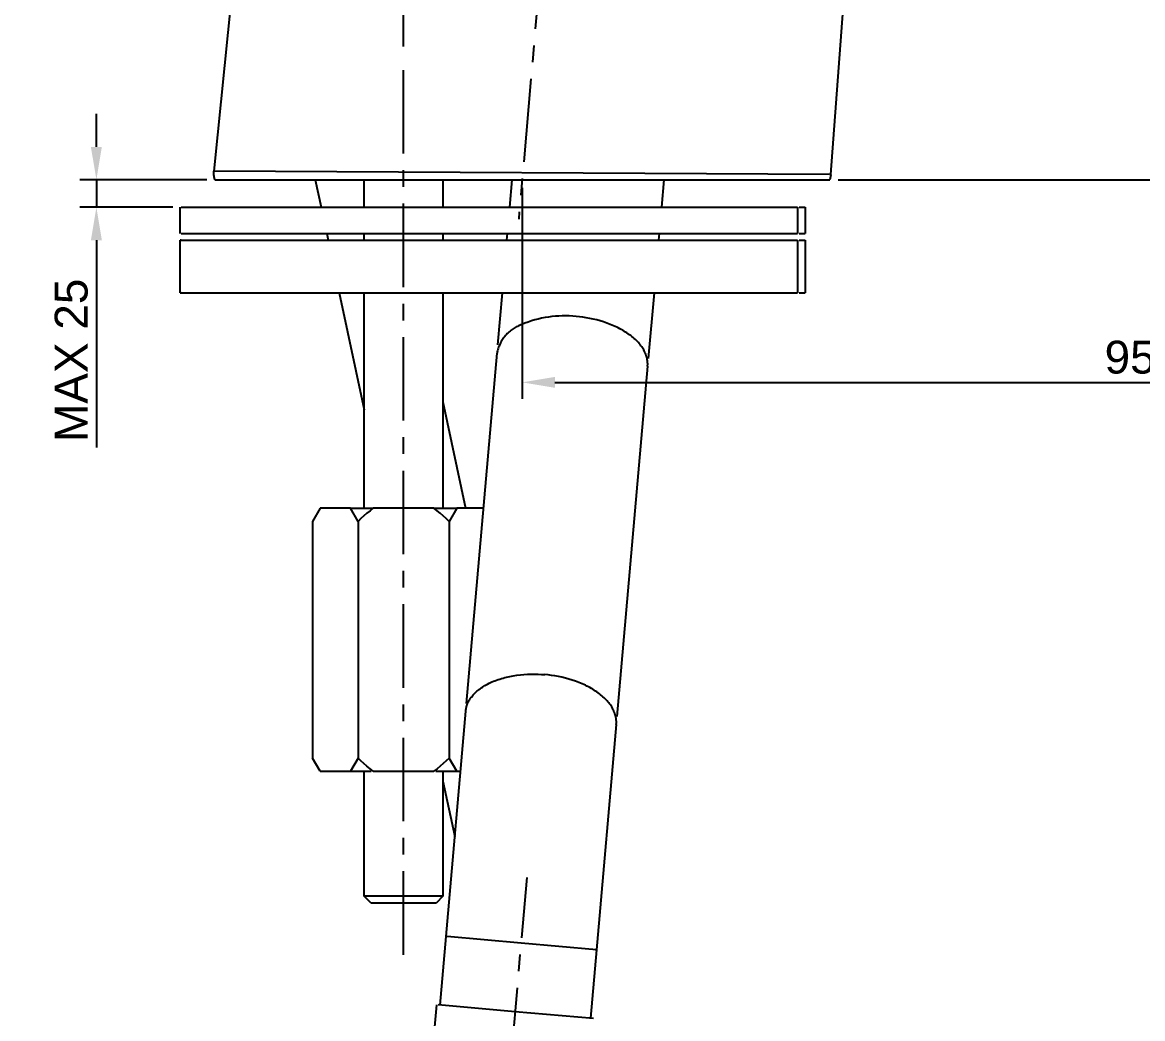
# Model space of a CAD drawing. Header units: millimetres. Extents: x 601 to 1195, y -13 to 407.
# Drawn here: x 732.8 to 818, y 61.7 to 137.5 of the extents above; entities that cross this region are included whole.
import ezdxf

# ---------------------------------------------------------------- set-up
doc = ezdxf.new("R2010")
doc.units = ezdxf.units.MM
doc.header["$LTSCALE"] = 0.1
doc.linetypes.add('CENTERX2', pattern=[101.6, 63.5, -12.7, 12.7, -12.7])
for name, color, linetype in [('CENTER', 1, 'CENTERX2'), ('DIM', 3, 'Continuous'), ('MAKE2D ______', 7, 'Continuous'), ('MAKE2D ______ - TANGENT', 7, 'Continuous')]:
    doc.layers.add(name, color=color, linetype=linetype)
doc.styles.get("Standard").update_dxf_attribs({"font": 'arial.ttf'})
doc.dimstyles.new('ISO-25', dxfattribs={"dimtxt": 2.5, "dimasz": 2.5, "dimexe": 1.25, "dimexo": 0.625, "dimtad": 1, "dimdec": 1, "dimdsep": 46, "dimtxsty": 'Standard', "dimcen": 2.5, "dimadec": 0, "dimazin": 2, "dimtfac": 1, "dimtdec": 1, "dimtmove": 0, "dimatfit": 3, "dimfxl": 1, "dimarcsym": 0})

# ---------------------------------------------------------------- blocks, each defined once
blk = doc.blocks.new('*D4')
at = {"layer": 'Defpoints', "color": 0, "transparency": 16777216}
for p in [(860.564, 190.6), (864.717, 177.818), (798.719, 143.091), (761.766, 135.023), (761.766, 66.558)]:
    blk.add_point(p, dxfattribs=at)
at = {"layer": 'DIM', "color": 0, "lineweight": -2, "transparency": 16777216}
for p, q in [((864.91, 177.223), (871.394, 157.268)), ((761.766, 135.648), (761.766, 142.404))]:
    blk.add_line(p, q, dxfattribs=at)
blk.add_arc((761.766, 494.668), 353.514, 270.40519, 287.59481, dxfattribs=at)
at = {"layer": 'DIM', "color": 0, "transparency": 16777216}
for points in [[(868.5, 158.089), (868.755, 157.296), (871.008, 158.456)], [(764.268, 140.746), (764.265, 141.58), (761.766, 141.154)]]:
    blk.add_solid(points, dxfattribs=at)
at = {"layer": 'DIM', "color": 0, "transparency": 16777216, "insert": (816.771, 147.385), "char_height": 2.5, "attachment_point": 5, "rotation": 9}
blk.add_mtext('18°', dxfattribs=at)
blk = doc.blocks.new('*D5')
at = {"layer": 'Defpoints', "color": 0, "transparency": 16777216}
for p in [(866.248, 173.105), (883.522, 173.105), (794.214, 125.523)]:
    blk.add_point(p, dxfattribs=at)
at = {"layer": 'DIM', "color": 0, "lineweight": -2, "transparency": 16777216}
for p, q in [((866.873, 173.105), (884.772, 173.105)), ((883.522, 128.023), (883.522, 170.605)), ((794.839, 125.523), (884.772, 125.523))]:
    blk.add_line(p, q, dxfattribs=at)
at = {"layer": 'DIM', "color": 0, "transparency": 16777216}
for points in [[(883.105, 170.605), (883.939, 170.605), (883.522, 173.105)], [(883.105, 128.023), (883.939, 128.023), (883.522, 125.523)]]:
    blk.add_solid(points, dxfattribs=at)
at = {"layer": 'DIM', "color": 0, "transparency": 16777216, "insert": (881.621, 149.314), "char_height": 2.5, "attachment_point": 5, "rotation": 90}
blk.add_mtext('47.6', dxfattribs=at)
blk = doc.blocks.new('*D6')
at = {"layer": 'Defpoints', "color": 0, "transparency": 16777216}
for p in [(866.248, 173.105), (770.79, 125.523), (866.248, 110.106)]:
    blk.add_point(p, dxfattribs=at)
at = {"layer": 'DIM', "color": 0, "lineweight": -2, "transparency": 16777216}
for p, q in [((866.248, 172.48), (866.248, 108.856)), ((770.79, 124.898), (770.79, 108.856)), ((773.29, 110.106), (863.748, 110.106))]:
    blk.add_line(p, q, dxfattribs=at)
at = {"layer": 'DIM', "color": 0, "transparency": 16777216}
for points in [[(773.29, 110.522), (773.29, 109.689), (770.79, 110.106)], [(863.748, 110.522), (863.748, 109.689), (866.248, 110.106)]]:
    blk.add_solid(points, dxfattribs=at)
at = {"layer": 'DIM', "color": 0, "transparency": 16777216, "insert": (818.519, 112.007), "char_height": 2.5, "attachment_point": 5}
blk.add_mtext('95.5', dxfattribs=at)
blk = doc.blocks.new('*D7')
at = {"layer": 'Defpoints', "color": 0, "transparency": 16777216}
for p in [(747.409, 125.523), (738.385, 123.423), (744.834, 123.423)]:
    blk.add_point(p, dxfattribs=at)
at = {"layer": 'DIM', "color": 0, "lineweight": -2, "transparency": 16777216}
for p, q in [((738.385, 128.023), (738.385, 130.523)), ((746.784, 125.523), (737.135, 125.523)), ((738.385, 125.523), (738.385, 123.423)), ((744.209, 123.423), (737.135, 123.423)), ((738.385, 120.923), (738.385, 105.148))]:
    blk.add_line(p, q, dxfattribs=at)
at = {"layer": 'DIM', "color": 0, "transparency": 16777216}
for points in [[(737.968, 128.023), (738.802, 128.023), (738.385, 125.523)], [(737.968, 120.923), (738.802, 120.923), (738.385, 123.423)]]:
    blk.add_solid(points, dxfattribs=at)
at = {"layer": 'DIM', "color": 0, "transparency": 16777216, "insert": (736.483, 111.785), "char_height": 2.5, "attachment_point": 5, "rotation": 90}
blk.add_mtext('MAX 25', dxfattribs=at)

msp = doc.modelspace()

# ---------------------------------------------------------------- linework, layer by layer
for p, q in [((755.043, 125.523), (755.489, 123.423)), ((755.914, 121.423), (756.021, 120.923)), ((756.871, 116.923), (758.766, 108.004)), ((764.766, 108.635), (766.491, 100.523)), ((764.766, 79.777), (765.665, 75.549))]:
    msp.add_line(p, q)
at = {"color": 7, "linetype": 'Continuous'}
msp.add_line((759.266, 70.523), (764.266, 70.523), dxfattribs=at)
at = {"layer": 'CENTER'}
for p, q in [((781.202, 244.539), (770.527, 122.523)), ((761.766, 66.558), (761.766, 135.023)), ((767.221, 27.361), (771.164, 72.426))]:
    msp.add_line(p, q, dxfattribs=at)
at = {"layer": 'MAKE2D ______'}
for p, q in [((749.678, 149.46), (747.33, 126.169)), ((794.296, 125.908), (795.978, 148.531)), ((747.323, 126.018), (747.324, 126.069)), ((747.324, 125.968), (747.323, 126.018)), ((747.324, 126.069), (747.326, 126.119)), ((747.327, 125.917), (747.324, 125.968)), ((747.326, 126.119), (747.33, 126.169)), ((747.332, 125.867), (747.327, 125.917)), ((747.338, 125.817), (747.332, 125.867)), ((747.345, 125.767), (747.338, 125.817)), ((747.355, 125.717), (747.345, 125.767)), ((747.366, 125.668), (747.355, 125.717)), ((747.379, 125.619), (747.366, 125.668)), ((747.393, 125.57), (747.379, 125.619)), ((747.409, 125.523), (747.393, 125.57)), ((747.409, 125.523), (794.214, 125.523)), ((758.766, 123.423), (758.766, 125.523)), ((764.766, 125.523), (764.766, 123.423)), ((769.853, 123.423), (770.037, 125.523)), ((781.581, 125.523), (781.397, 123.423)), ((794.295, 125.899), (794.214, 125.523)), ((744.766, 121.423), (744.766, 123.423)), ((744.834, 123.423), (791.75, 123.423)), ((791.886, 123.423), (792.322, 123.423)), ((792.333, 123.423), (792.333, 121.423)), ((744.834, 121.423), (791.75, 121.423)), ((758.766, 120.923), (758.766, 121.423)), ((764.766, 121.423), (764.766, 120.923)), ((769.635, 120.923), (769.678, 121.423)), ((781.222, 121.423), (781.179, 120.923)), ((791.886, 121.423), (792.322, 121.423)), ((744.834, 120.923), (744.766, 120.923)), ((744.766, 120.923), (744.766, 120.923)), ((744.766, 120.923), (761.767, 120.923)), ((744.766, 116.923), (744.766, 120.923)), ((761.767, 120.923), (791.75, 120.923)), ((791.886, 120.923), (792.322, 120.923)), ((792.333, 120.923), (792.333, 116.923)), ((744.834, 116.923), (744.766, 116.923)), ((744.766, 116.923), (744.766, 116.923)), ((744.766, 116.923), (744.767, 116.923)), ((744.767, 116.923), (791.75, 116.923)), ((758.766, 100.523), (758.766, 116.923)), ((764.766, 116.923), (764.766, 100.523)), ((768.939, 112.967), (769.285, 116.923)), ((780.829, 116.923), (780.392, 111.928)), ((791.886, 116.923), (792.322, 116.923)), ((766.552, 85.686), (768.883, 112.332)), ((780.339, 111.33), (778.008, 84.684)), ((755.417, 100.523), (754.838, 99.523)), ((757.724, 100.523), (755.417, 100.523)), ((758.302, 99.523), (757.724, 100.523)), ((757.724, 100.523), (759.459, 100.523)), ((758.746, 99.945), (758.52, 99.737)), ((758.977, 100.145), (758.746, 99.945)), ((759.215, 100.338), (758.977, 100.145)), ((759.459, 100.523), (759.215, 100.338)), ((764.073, 100.523), (759.459, 100.523)), ((764.317, 100.338), (764.073, 100.523)), ((764.073, 100.523), (765.809, 100.523)), ((764.555, 100.145), (764.317, 100.338)), ((764.787, 99.945), (764.555, 100.145)), ((765.012, 99.737), (764.787, 99.945)), ((765.809, 100.523), (765.23, 99.523)), ((767.85, 100.523), (765.809, 100.523)), ((754.838, 99.523), (754.838, 81.523)), ((758.52, 99.737), (758.302, 99.523)), ((758.302, 99.523), (758.302, 81.523)), ((765.23, 99.523), (765.012, 99.737)), ((765.23, 99.523), (765.23, 81.523)), ((765, 67.947), (766.499, 85.088)), ((777.956, 84.086), (776.456, 66.944)), ((755.417, 80.523), (754.838, 81.523)), ((758.302, 81.523), (757.724, 80.523)), ((758.521, 81.308), (758.302, 81.523)), ((758.746, 81.1), (758.521, 81.308)), ((758.977, 80.9), (758.746, 81.1)), ((764.787, 81.1), (764.555, 80.9)), ((765.012, 81.308), (764.787, 81.1)), ((765.23, 81.523), (765.012, 81.308)), ((765.809, 80.523), (765.23, 81.523)), ((755.417, 80.523), (757.724, 80.523)), ((757.724, 80.523), (759.304, 80.523)), ((758.766, 71.023), (758.766, 80.523)), ((759.215, 80.708), (758.977, 80.9)), ((759.459, 80.523), (759.215, 80.708)), ((759.459, 80.523), (764.073, 80.523)), ((764.317, 80.708), (764.073, 80.523)), ((764.229, 80.523), (765.809, 80.523)), ((764.555, 80.9), (764.317, 80.708)), ((764.766, 80.523), (764.766, 71.023)), ((765.809, 80.523), (766.1, 80.523)), ((761.766, 71.023), (758.766, 71.023)), ((759.266, 70.523), (758.766, 71.023)), ((764.766, 71.023), (761.766, 71.023)), ((764.766, 71.023), (764.266, 70.523)), ((759.266, 70.523), (761.766, 70.523)), ((761.766, 70.523), (764.266, 70.523)), ((764.543, 62.729), (765, 67.947)), ((776.456, 66.944), (776, 61.727)), ((763.995, 59.325), (764.294, 62.751)), ((770.271, 62.228), (764.394, 62.742)), ((776.233, 61.706), (770.271, 62.228))]:
    msp.add_line(p, q, dxfattribs=at)
at = {"layer": 'MAKE2D ______ - TANGENT'}
for p, q in [((794.179, 125.909), (747.33, 126.169)), ((791.75, 123.423), (791.75, 121.423)), ((791.75, 120.923), (791.75, 116.923)), ((773.056, 115.109), (772.793, 115.075)), ((773.32, 115.135), (773.056, 115.109)), ((773.584, 115.153), (773.32, 115.135)), ((773.849, 115.162), (773.584, 115.153)), ((774.113, 115.163), (773.849, 115.162)), ((774.376, 115.156), (774.113, 115.163)), ((774.638, 115.14), (774.376, 115.156)), ((774.899, 115.116), (774.638, 115.14)), ((775.154, 115.091), (774.899, 115.116)), ((770.263, 114.28), (770.182, 114.232)), ((770.344, 114.326), (770.263, 114.28)), ((770.427, 114.368), (770.344, 114.326)), ((770.51, 114.408), (770.427, 114.368)), ((770.595, 114.444), (770.51, 114.408)), ((770.679, 114.478), (770.595, 114.444)), ((770.764, 114.508), (770.679, 114.478)), ((771.007, 114.606), (770.764, 114.508)), ((771.253, 114.697), (771.007, 114.606)), ((771.503, 114.779), (771.253, 114.697)), ((771.756, 114.855), (771.503, 114.779)), ((772.012, 114.922), (771.756, 114.855)), ((772.271, 114.981), (772.012, 114.922)), ((772.531, 115.032), (772.271, 114.981)), ((772.793, 115.075), (772.531, 115.032)), ((775.412, 115.058), (775.154, 115.091)), ((775.673, 115.018), (775.412, 115.058)), ((775.936, 114.97), (775.673, 115.018)), ((776.2, 114.915), (775.936, 114.97)), ((776.464, 114.852), (776.2, 114.915)), ((776.726, 114.78), (776.464, 114.852)), ((776.987, 114.701), (776.726, 114.78)), ((777.244, 114.614), (776.987, 114.701)), ((777.497, 114.519), (777.244, 114.614)), ((777.745, 114.417), (777.497, 114.519)), ((777.866, 114.363), (777.745, 114.417)), ((777.986, 114.307), (777.866, 114.363)), ((778.104, 114.249), (777.986, 114.307)), ((778.22, 114.19), (778.104, 114.249)), ((769.352, 113.446), (769.298, 113.367)), ((769.408, 113.524), (769.352, 113.446)), ((769.468, 113.6), (769.408, 113.524)), ((769.53, 113.674), (769.468, 113.6)), ((769.594, 113.746), (769.53, 113.674)), ((769.66, 113.816), (769.594, 113.746)), ((769.729, 113.883), (769.66, 113.816)), ((769.8, 113.948), (769.729, 113.883)), ((769.873, 114.01), (769.8, 113.948)), ((769.948, 114.07), (769.873, 114.01)), ((770.024, 114.127), (769.948, 114.07)), ((770.103, 114.181), (770.024, 114.127)), ((770.182, 114.232), (770.103, 114.181)), ((778.333, 114.128), (778.22, 114.19)), ((778.445, 114.066), (778.333, 114.128)), ((778.554, 114.001), (778.445, 114.066)), ((778.66, 113.936), (778.554, 114.001)), ((778.764, 113.868), (778.66, 113.936)), ((778.865, 113.8), (778.764, 113.868)), ((778.963, 113.73), (778.865, 113.8)), ((779.058, 113.659), (778.963, 113.73)), ((779.15, 113.586), (779.058, 113.659)), ((779.239, 113.513), (779.15, 113.586)), ((779.325, 113.438), (779.239, 113.513)), ((779.408, 113.363), (779.325, 113.438)), ((768.946, 112.598), (768.922, 112.509)), ((768.973, 112.686), (768.946, 112.598)), ((769.003, 112.774), (768.973, 112.686)), ((769.036, 112.861), (769.003, 112.774)), ((769.072, 112.948), (769.036, 112.861)), ((769.111, 113.034), (769.072, 112.948)), ((769.154, 113.119), (769.111, 113.034)), ((769.199, 113.203), (769.154, 113.119)), ((769.247, 113.286), (769.199, 113.203)), ((769.298, 113.367), (769.247, 113.286)), ((779.487, 113.286), (779.408, 113.363)), ((779.563, 113.209), (779.487, 113.286)), ((779.635, 113.132), (779.563, 113.209)), ((779.704, 113.053), (779.635, 113.132)), ((779.77, 112.974), (779.704, 113.053)), ((779.831, 112.895), (779.77, 112.974)), ((779.89, 112.815), (779.831, 112.895)), ((779.944, 112.735), (779.89, 112.815)), ((779.995, 112.655), (779.944, 112.735)), ((780.043, 112.574), (779.995, 112.655)), ((780.087, 112.494), (780.043, 112.574)), ((768.901, 112.42), (768.883, 112.332)), ((768.922, 112.509), (768.901, 112.42)), ((780.107, 112.454), (780.087, 112.494)), ((780.127, 112.414), (780.107, 112.454)), ((780.146, 112.373), (780.127, 112.414)), ((780.164, 112.333), (780.146, 112.373)), ((780.181, 112.293), (780.164, 112.333)), ((780.197, 112.253), (780.181, 112.293)), ((780.213, 112.213), (780.197, 112.253)), ((780.227, 112.173), (780.213, 112.213)), ((780.241, 112.133), (780.227, 112.173)), ((780.253, 112.094), (780.241, 112.133)), ((780.265, 112.054), (780.253, 112.094)), ((780.276, 112.015), (780.265, 112.054)), ((780.287, 111.975), (780.276, 112.015)), ((780.296, 111.936), (780.287, 111.975)), ((780.304, 111.897), (780.296, 111.936)), ((780.312, 111.858), (780.304, 111.897)), ((780.319, 111.819), (780.312, 111.858)), ((780.325, 111.78), (780.319, 111.819)), ((780.331, 111.742), (780.325, 111.78)), ((780.335, 111.703), (780.331, 111.742)), ((780.339, 111.665), (780.335, 111.703)), ((780.342, 111.627), (780.339, 111.665)), ((780.339, 111.33), (780.342, 111.366)), ((780.344, 111.589), (780.342, 111.627)), ((780.342, 111.366), (780.344, 111.403)), ((780.346, 111.551), (780.344, 111.589)), ((780.344, 111.403), (780.346, 111.44)), ((780.346, 111.514), (780.346, 111.551)), ((780.346, 111.477), (780.346, 111.514)), ((780.346, 111.44), (780.346, 111.477)), ((770.118, 87.785), (770.386, 87.826)), ((770.386, 87.826), (770.657, 87.859)), ((770.657, 87.859), (770.928, 87.884)), ((770.928, 87.884), (771.199, 87.9)), ((771.199, 87.9), (771.468, 87.909)), ((771.468, 87.909), (771.735, 87.91)), ((771.735, 87.91), (771.999, 87.904)), ((771.999, 87.904), (772.259, 87.892)), ((772.259, 87.892), (772.515, 87.873)), ((772.77, 87.847), (772.515, 87.873)), ((773.029, 87.814), (772.77, 87.847)), ((767.77, 86.929), (767.864, 86.989)), ((767.864, 86.989), (767.962, 87.047)), ((767.962, 87.047), (768.062, 87.104)), ((768.062, 87.104), (768.166, 87.159)), ((768.166, 87.159), (768.272, 87.213)), ((768.272, 87.213), (768.38, 87.265)), ((768.38, 87.265), (768.492, 87.315)), ((768.492, 87.315), (768.606, 87.363)), ((768.606, 87.363), (768.722, 87.409)), ((768.722, 87.409), (768.84, 87.454)), ((768.84, 87.454), (768.961, 87.496)), ((768.961, 87.496), (769.083, 87.537)), ((769.083, 87.537), (769.208, 87.575)), ((769.208, 87.575), (769.334, 87.611)), ((769.334, 87.611), (769.461, 87.646)), ((769.461, 87.646), (769.59, 87.678)), ((769.59, 87.678), (769.852, 87.736)), ((769.852, 87.736), (770.118, 87.785)), ((773.29, 87.774), (773.029, 87.814)), ((773.553, 87.727), (773.29, 87.774)), ((773.816, 87.671), (773.553, 87.727)), ((774.08, 87.608), (773.816, 87.671)), ((774.343, 87.537), (774.08, 87.608)), ((774.603, 87.458), (774.343, 87.537)), ((774.861, 87.37), (774.603, 87.458)), ((775.114, 87.275), (774.861, 87.37)), ((775.362, 87.173), (775.114, 87.275)), ((775.483, 87.119), (775.362, 87.173)), ((775.603, 87.063), (775.483, 87.119)), ((775.72, 87.005), (775.603, 87.063)), ((775.836, 86.946), (775.72, 87.005)), ((766.871, 86.083), (766.897, 86.119)), ((766.897, 86.119), (766.923, 86.155)), ((766.923, 86.155), (766.95, 86.191)), ((766.95, 86.191), (767.007, 86.263)), ((767.007, 86.263), (767.068, 86.333)), ((767.068, 86.333), (767.132, 86.404)), ((767.132, 86.404), (767.2, 86.473)), ((767.2, 86.473), (767.271, 86.541)), ((767.271, 86.541), (767.346, 86.609)), ((767.346, 86.609), (767.424, 86.675)), ((767.424, 86.675), (767.506, 86.74)), ((767.506, 86.74), (767.59, 86.804)), ((767.59, 86.804), (767.679, 86.867)), ((767.679, 86.867), (767.77, 86.929)), ((775.95, 86.885), (775.836, 86.946)), ((776.061, 86.822), (775.95, 86.885)), ((776.17, 86.758), (776.061, 86.822)), ((776.276, 86.692), (776.17, 86.758)), ((776.38, 86.625), (776.276, 86.692)), ((776.481, 86.556), (776.38, 86.625)), ((776.579, 86.486), (776.481, 86.556)), ((776.675, 86.415), (776.579, 86.486)), ((776.767, 86.342), (776.675, 86.415)), ((776.856, 86.269), (776.767, 86.342)), ((776.942, 86.194), (776.856, 86.269)), ((777.024, 86.119), (776.942, 86.194)), ((777.103, 86.043), (777.024, 86.119)), ((766.518, 85.234), (766.524, 85.271)), ((766.524, 85.271), (766.532, 85.308)), ((766.532, 85.308), (766.54, 85.345)), ((766.54, 85.345), (766.548, 85.382)), ((766.548, 85.382), (766.558, 85.418)), ((766.558, 85.418), (766.568, 85.455)), ((766.568, 85.455), (766.58, 85.492)), ((766.58, 85.492), (766.591, 85.53)), ((766.591, 85.53), (766.604, 85.567)), ((766.604, 85.567), (766.618, 85.604)), ((766.618, 85.604), (766.632, 85.641)), ((766.632, 85.641), (766.647, 85.678)), ((766.647, 85.678), (766.663, 85.715)), ((766.663, 85.715), (766.68, 85.752)), ((766.68, 85.752), (766.698, 85.789)), ((766.698, 85.789), (766.717, 85.826)), ((766.717, 85.826), (766.736, 85.863)), ((766.736, 85.863), (766.756, 85.9)), ((766.756, 85.9), (766.778, 85.936)), ((766.778, 85.936), (766.8, 85.973)), ((766.8, 85.973), (766.823, 86.01)), ((766.823, 86.01), (766.846, 86.046)), ((766.846, 86.046), (766.871, 86.083)), ((777.179, 85.966), (777.103, 86.043)), ((777.252, 85.888), (777.179, 85.966)), ((777.321, 85.809), (777.252, 85.888)), ((777.386, 85.73), (777.321, 85.809)), ((777.448, 85.651), (777.386, 85.73)), ((777.506, 85.571), (777.448, 85.651)), ((777.561, 85.491), (777.506, 85.571)), ((777.612, 85.411), (777.561, 85.491)), ((777.659, 85.331), (777.612, 85.411)), ((777.703, 85.25), (777.659, 85.331)), ((766.499, 85.088), (766.503, 85.125)), ((766.503, 85.125), (766.507, 85.161)), ((766.507, 85.161), (766.512, 85.198)), ((766.512, 85.198), (766.518, 85.234)), ((777.724, 85.21), (777.703, 85.25)), ((777.744, 85.17), (777.724, 85.21)), ((777.762, 85.13), (777.744, 85.17)), ((777.78, 85.09), (777.762, 85.13)), ((777.797, 85.049), (777.78, 85.09)), ((777.814, 85.009), (777.797, 85.049)), ((777.829, 84.969), (777.814, 85.009)), ((777.844, 84.93), (777.829, 84.969)), ((777.857, 84.89), (777.844, 84.93)), ((777.87, 84.85), (777.857, 84.89)), ((777.882, 84.81), (777.87, 84.85)), ((777.893, 84.771), (777.882, 84.81)), ((777.903, 84.732), (777.893, 84.771)), ((777.912, 84.692), (777.903, 84.732)), ((777.921, 84.653), (777.912, 84.692)), ((777.929, 84.614), (777.921, 84.653)), ((777.936, 84.575), (777.929, 84.614)), ((777.942, 84.536), (777.936, 84.575)), ((777.947, 84.498), (777.942, 84.536)), ((777.952, 84.46), (777.947, 84.498)), ((777.955, 84.421), (777.952, 84.46)), ((777.958, 84.383), (777.955, 84.421)), ((777.956, 84.086), (777.959, 84.122)), ((777.961, 84.345), (777.958, 84.383)), ((777.959, 84.122), (777.961, 84.159)), ((777.962, 84.308), (777.961, 84.345)), ((777.961, 84.159), (777.962, 84.196)), ((777.963, 84.27), (777.962, 84.308)), ((777.962, 84.196), (777.963, 84.233)), ((777.963, 84.233), (777.963, 84.27)), ((761.766, 70.523), (761.766, 71.023)), ((770.728, 67.445), (765.095, 67.938)), ((776.456, 66.944), (770.728, 67.445)), ((776.36, 66.953), (776.456, 66.944)), ((776.456, 66.944), (776.456, 66.944))]:
    msp.add_line(p, q, dxfattribs=at)

# ---------------------------------------------------------------- dimensions: what is measured, and where the dimension line sits
at = {"layer": 'DIM'}
dim = msp.add_angular_dim_2l(base=(798.719, 143.091), line1=((864.717, 177.818), (860.564, 190.6)), line2=((761.766, 66.558), (761.766, 135.023)), dimstyle='ISO-25', dxfattribs=at)
dim.commit()
dim.dimension.update_dxf_attribs({"geometry": '*D4', "text_midpoint": (816.771, 147.385)})
dim = msp.add_linear_dim(base=(866.248, 110.106), p1=(770.79, 125.523), p2=(866.248, 173.105), dimstyle='ISO-25', dxfattribs=at)
dim.commit()
dim.dimension.update_dxf_attribs({"geometry": '*D6', "text_midpoint": (818.519, 112.007)})
dim = msp.add_linear_dim(base=(883.522, 173.105), p1=(794.214, 125.523), p2=(866.248, 173.105), angle=90, dimstyle='ISO-25', dxfattribs=at)
dim.commit()
dim.dimension.update_dxf_attribs({"geometry": '*D5', "text_midpoint": (881.621, 149.314)})
dim = msp.add_linear_dim(base=(738.385, 123.423), p1=(747.409, 125.523), p2=(744.834, 123.423), angle=90, text='MAX 25', dimstyle='ISO-25', dxfattribs=at)
dim.commit()
dim.dimension.update_dxf_attribs({"geometry": '*D7', "text_midpoint": (736.483, 111.785)})

doc.saveas('drawing.dxf')
